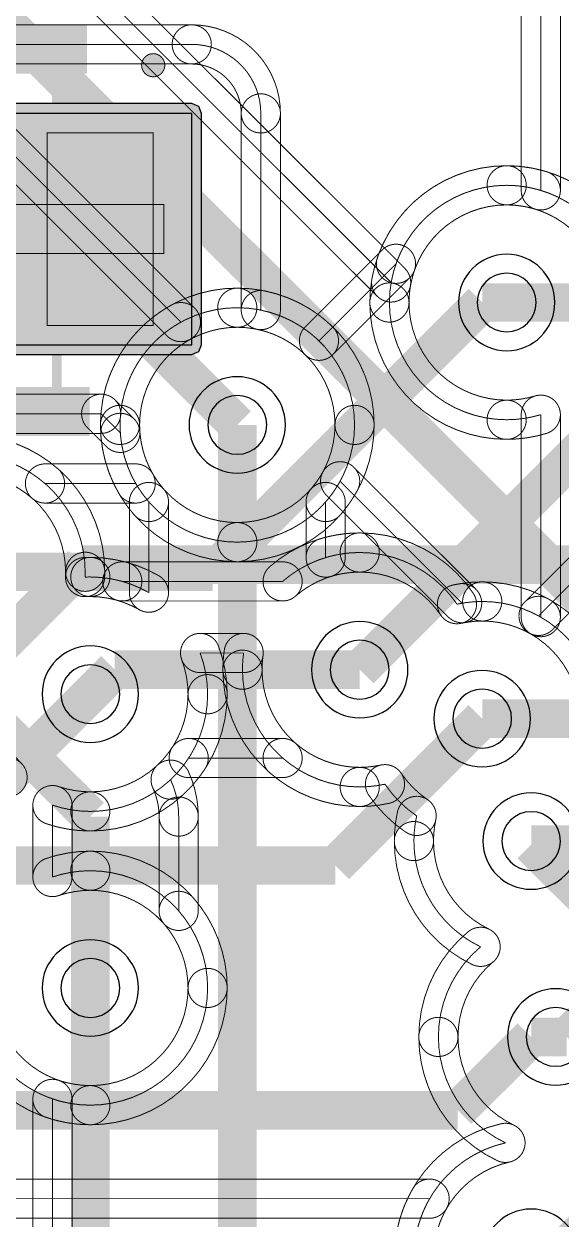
# Model space of a CAD drawing. Header units: millimetres. Extents: x -2.5 to 44.5, y -38.5 to 2.5.
# Drawn here: x 8.93 to 11.71, y -19.23 to -13.03 of the extents above; entities that cross this region are included whole.
import ezdxf

# ---------------------------------------------------------------- set-up
doc = ezdxf.new("R2010")
doc.units = ezdxf.units.MM
for name, color, linetype, true_color in [('Bottom Layer', 7, 'Continuous', 0x0000ff), ('Component Marking Layer', 7, 'Continuous', 0x66ffcc), ('Component Shape Layer', 7, 'Continuous', 0x00cccc), ('Document Layer', 7, 'Continuous', 0xffffff), ('Hole Layer', 7, 'Continuous', 0x816200), ('Inner1', 7, 'Continuous', 0xbc8e00), ('Inner2', 7, 'Continuous', 0x70dbfa), ('Multi-Layer', 7, 'Continuous', 0xc0c0c0), ('Pin Soldering Layer', 7, 'Continuous', 0xcc9999), ('Top Layer', 7, 'Continuous', 0xff0000), ('Top Paste Mask Layer', 7, 'Continuous', 0x808080), ('Top Silkscreen Layer', 7, 'Continuous', 0xffff00), ('Top Solder Mask Layer', 7, 'Continuous', 0x800080)]:
    doc.layers.add(name, color=color, linetype=linetype, true_color=true_color)

msp = doc.modelspace()

# ---------------------------------------------------------------- hatches: boundary and pattern name
at = {"layer": 'Component Marking Layer'}
msp.add_hatch(color=256, dxfattribs=at).paths.add_polyline_path([(9.537, -13.247, 1), (9.657, -13.247, 1)])
at = {"layer": 'Document Layer'}
msp.add_hatch(color=256, dxfattribs=at).paths.add_polyline_path([(9.652, -14.224), (8.763, -14.224), (8.763, -13.97), (9.652, -13.97)])
at = {"layer": 'Pin Soldering Layer'}
msp.add_hatch(color=256, dxfattribs=at).paths.add_polyline_path([(9.597, -13.597), (9.597, -14.597), (9.047, -14.597), (9.047, -13.597)])
at = {"layer": 'Top Layer'}
msp.add_hatch(color=256, dxfattribs=at).paths.add_polyline_path([(9.7969, -14.697), (9.7969, -13.497), (8.7969, -13.497), (8.7969, -14.697)])
at = {"layer": 'Top Paste Mask Layer'}
msp.add_hatch(color=256, dxfattribs=at).paths.add_polyline_path([(9.7969, -14.697), (9.7969, -13.497), (8.7969, -13.497), (8.7969, -14.697)])
at = {"layer": 'Top Solder Mask Layer'}
msp.add_hatch(color=256, dxfattribs=at).paths.add_polyline_path([(9.8477, -14.697), (9.8477, -13.497), (9.8328, -13.4611), (9.7969, -13.4462), (8.7969, -13.4462), (8.761, -13.4611), (8.7461, -13.497), (8.7461, -14.697), (8.761, -14.7329), (8.7969, -14.7478), (9.7969, -14.7478), (9.8328, -14.7329)])

# ---------------------------------------------------------------- linework, layer by layer
at = {"layer": 'Bottom Layer', "const_width": 0.2}
for points in [[(9.2279, -15.8381), (8.6164, -16.4496)], [(15.4179, -15.8381), (9.2279, -15.8381)], [(11.8727, -17.606), (11.5573, -17.2906)]]:
    msp.add_lwpolyline(points, dxfattribs=at)
at = {"layer": 'Bottom Layer', "const_width": 0.00508}
for points in [[(9.9355, -16.2605, -0.090044), (9.9808, -16.51, -1), (9.7776, -16.51, 0.090044), (9.7452, -16.332, -1)], [(9.8403, -16.3979, -1), (9.8403, -16.1947), (10.0661, -16.1947, -1), (10.0661, -16.3979)], [(9.9583, -16.383, -0.035812), (9.9655, -16.2818, -1), (10.1667, -16.3107, 0.035812), (10.1615, -16.383, -1)], [(10.668, -17.0928, -0.414214), (9.9583, -16.383, -1), (10.1615, -16.383, 0.414214), (10.668, -16.8896, -1)], [(9.9808, -16.51, -0.414214), (9.271, -17.2198, -1), (9.271, -17.0166, 0.414214), (9.7776, -16.51, -1)], [(10.8206, -17.0762, -0.054219), (10.668, -17.0928, -1), (10.668, -16.8896, 0.054219), (10.7769, -16.8777, -1)], [(10.9063, -17.2255, -0.096434), (10.7145, -17.0337, -1), (10.883, -16.9202, 0.096434), (11.0199, -17.0571, -1)], [(9.1761, -17.4585, -1), (8.9729, -17.4585), (8.9729, -17.0855, -1), (9.1761, -17.0855)], [(9.271, -17.2198, -0.082448), (9.0417, -17.1817, -1), (9.1073, -16.9894, 0.082448), (9.271, -17.0166, -1)], [(10.8473, -17.272, -0.054219), (10.8639, -17.1195, -1), (11.0623, -17.1631, 0.054219), (11.0505, -17.272, -1)], [(11.251, -17.9124, -0.288914), (10.8473, -17.272, -1), (11.0505, -17.272, 0.288914), (11.3386, -17.7291, -1)], [(9.0417, -17.3624, -0.082448), (9.271, -17.3243, -1), (9.271, -17.5275, 0.082448), (9.1073, -17.5547, -1)], [(9.271, -17.3243, -0.414214), (9.9808, -18.034, -1), (9.7776, -18.034, 0.414214), (9.271, -17.5275, -1)], [(10.9743, -18.288, -0.222652), (11.2298, -17.7427, -1), (11.3598, -17.8988, 0.222652), (11.1775, -18.288, -1)], [(9.9808, -18.034, -0.414214), (9.271, -18.7438, -1), (9.271, -18.5406, 0.414214), (9.7776, -18.034, -1)], [(11.3803, -18.9295, -0.289879), (10.9743, -18.288, -1), (11.1775, -18.288, 0.289879), (11.4673, -18.7458, -1)], [(9.1761, -24.7015, -1), (8.9729, -24.7015), (8.9729, -18.6096, -1), (9.1761, -18.6096)], [(9.271, -18.7438, -0.082448), (9.0417, -18.7057, -1), (9.1073, -18.5134, 0.082448), (9.271, -18.5406, -1)], [(10.8473, -19.431, -0.350896), (11.4015, -18.7385, -1), (11.446, -18.9368, 0.350896), (11.0505, -19.431, -1)]]:
    msp.add_lwpolyline(points, format="xyb", close=True, dxfattribs=at)
msp.add_lwpolyline([(9.0745, -24.7015), (9.0745, -18.6096, 0.082448), (9.271, -18.6422, 0.414214), (9.8792, -18.034, 0.414214), (9.271, -17.4259, 0.082448), (9.0745, -17.4585), (9.0745, -17.0855, 0.082448), (9.271, -17.1182, 0.414214), (9.8792, -16.51, 0.090044), (9.8403, -16.2963), (10.0661, -16.2963, 0.035812), (10.0599, -16.383, 0.414214), (10.668, -16.9912, 0.054219), (10.7988, -16.977, 0.096434), (10.9631, -17.1413, 0.054219), (10.9489, -17.272, 0.288914), (11.2948, -17.8207, 0.222652), (11.0759, -18.288, 0.289879), (11.4238, -18.8377, 0.350896), (10.9489, -19.431, 0.181366)], format="xyb", dxfattribs=at)
at = {"layer": 'Component Marking Layer', "const_width": 0.00508}
msp.add_lwpolyline([(9.537, -13.247, 1), (9.657, -13.247, 1)], format="xyb", close=True, dxfattribs=at)
at = {"layer": 'Component Shape Layer', "const_width": 0.0508}
msp.add_lwpolyline([(9.097, -13.247), (9.097, -14.947), (6.397, -14.947), (6.397, -13.247)], close=True, dxfattribs=at)
msp.add_lwpolyline([(9.097, -13.247), (9.097, -14.947), (6.397, -14.947), (6.397, -13.247)], close=True, dxfattribs=at)
at = {"layer": 'Document Layer', "const_width": 0.00508}
msp.add_lwpolyline([(9.652, -14.224), (8.763, -14.224), (8.763, -13.97), (9.652, -13.97)], close=True, dxfattribs=at)
msp.add_lwpolyline([(9.652, -14.224), (8.763, -14.224), (8.763, -13.97), (9.652, -13.97)], close=True, dxfattribs=at)
at = {"layer": 'Hole Layer'}
for points in [[(11.2775, -14.478, 1), (11.5825, -14.478), (11.5825, -14.478, 1), (11.2775, -14.478)], [(9.8805, -15.113, 1), (10.1855, -15.113), (10.1855, -15.113, 1), (9.8805, -15.113)], [(10.5155, -16.383, 1), (10.8205, -16.383), (10.8205, -16.383, 1), (10.5155, -16.383)], [(9.1185, -16.51, 1), (9.4235, -16.51), (9.4235, -16.51, 1), (9.1185, -16.51)], [(11.1505, -16.637, 1), (11.4555, -16.637), (11.4555, -16.637, 1), (11.1505, -16.637)], [(11.4045, -17.272, 1), (11.7095, -17.272), (11.7095, -17.272, 1), (11.4045, -17.272)], [(9.1185, -18.034, 1), (9.4235, -18.034), (9.4235, -18.034, 1), (9.1185, -18.034)], [(11.5315, -18.288, 1), (11.8365, -18.288), (11.8365, -18.288, 1), (11.5315, -18.288)]]:
    msp.add_lwpolyline(points, format="xyb", dxfattribs=at)
at = {"layer": 'Inner1', "const_width": 0.00508}
for points in [[(8.6629, -12.3497, -1), (8.8066, -12.206), (10.9027, -14.3021, -1), (10.759, -14.4458)], [(8.015, -12.9976, -1), (8.1587, -12.8539), (9.8126, -14.5079, -1), (9.6689, -14.6515)], [(10.7308, -14.3566, -0.364692), (11.43, -13.7683, -1), (11.43, -13.9715, 0.364692), (10.931, -14.3913, -1)], [(11.43, -13.7683, -0.181366), (11.8968, -13.9433, -1), (11.7631, -14.0964, 0.181366), (11.43, -13.9715, -1)], [(9.3233, -15.113, -0.273944), (9.692, -14.4906, -1), (9.7896, -14.6688, 0.273944), (9.5265, -15.113, -1)], [(10.033, -15.8228, -0.414214), (9.3233, -15.113, -1), (9.5265, -15.113, 0.414214), (10.033, -15.6196, -1)], [(8.636, -15.1653, -0.414214), (9.3458, -15.875, -1), (9.1426, -15.875, 0.414214), (8.636, -15.3685, -1)], [(10.6554, -15.4541, -0.273944), (10.033, -15.8228, -1), (10.033, -15.6196, 0.273944), (10.4772, -15.3564, -1)], [(10.4945, -15.4771, -1), (10.6382, -15.3334), (11.2708, -15.966, -1), (11.1271, -16.1097)], [(10.2013, -15.8484, -0.181366), (10.668, -15.6733, -1), (10.668, -15.8765, 0.181366), (10.3349, -16.0014, -1)], [(10.668, -15.6733, -0.249407), (11.2565, -15.9863, -1), (11.088, -16.0999, 0.249407), (10.668, -15.8765, -1)], [(9.3458, -15.875, -0.011301), (9.345, -15.9071, -1), (9.142, -15.8979, 0.011301), (9.1426, -15.875, -1)], [(9.2389, -15.801, -0.011301), (9.271, -15.8003, -1), (9.271, -16.0035, 0.011301), (9.2481, -16.004, -1)], [(9.271, -15.8003, -0.069085), (9.4644, -15.8271, -1), (9.409, -16.0226, 0.069085), (9.271, -16.0035, -1)], [(9.4367, -16.0265, -1), (9.4367, -15.8233), (10.2681, -15.8233, -1), (10.2681, -16.0265)], [(11.1505, -15.9439, -0.011171), (11.1816, -15.9378, -1), (11.2163, -16.138, 0.011171), (11.1941, -16.1423, -1)], [(9.8663, -16.8965, -0.060401), (9.7567, -17.0276, -1), (9.6177, -16.8794, 0.060401), (9.6959, -16.7859, -1)], [(9.7811, -16.9428, -1), (9.7811, -16.7396), (10.2681, -16.7396, -1), (10.2681, -16.9428)], [(10.668, -17.0928, -0.181366), (10.2013, -16.9177, -1), (10.3349, -16.7646, 0.181366), (10.668, -16.8896, -1)], [(9.7795, -16.911, -0.108268), (9.8308, -17.145, -1), (9.6276, -17.145, 0.108268), (9.5949, -16.996, -1)], [(10.8206, -17.0762, -0.054219), (10.668, -17.0928, -1), (10.668, -16.8896, 0.054219), (10.7769, -16.8777, -1)], [(10.9063, -17.2255, -0.096434), (10.7145, -17.0337, -1), (10.883, -16.9202, 0.096434), (11.0199, -17.0571, -1)], [(9.8308, -17.6341, -1), (9.6276, -17.6341), (9.6276, -17.145, -1), (9.8308, -17.145)], [(9.8308, -17.145, -1), (9.6276, -17.145), (9.6276, -17.145, -1), (9.8308, -17.145)], [(10.8473, -17.272, -0.054219), (10.8639, -17.1195, -1), (11.0623, -17.1631, 0.054219), (11.0505, -17.272, -1)], [(11.251, -17.9124, -0.288914), (10.8473, -17.272, -1), (11.0505, -17.272, 0.288914), (11.3386, -17.7291, -1)], [(9.8057, -17.5673, -0.181366), (9.9808, -18.034, -1), (9.7776, -18.034, 0.181366), (9.6526, -17.7009, -1)], [(10.9743, -18.288, -0.222652), (11.2298, -17.7427, -1), (11.3598, -17.8988, 0.222652), (11.1775, -18.288, -1)], [(9.271, -18.7438, -0.414214), (8.5613, -18.034, -1), (8.7645, -18.034, 0.414214), (9.271, -18.5406, -1)], [(9.9808, -18.034, -0.414214), (9.271, -18.7438, -1), (9.271, -18.5406, 0.414214), (9.7776, -18.034, -1)], [(11.3803, -18.9295, -0.289879), (10.9743, -18.288, -1), (11.1775, -18.288, 0.289879), (11.4673, -18.7458, -1)], [(10.8473, -19.431, -0.350896), (11.4015, -18.7385, -1), (11.446, -18.9368, 0.350896), (11.0505, -19.431, -1)]]:
    msp.add_lwpolyline(points, format="xyb", close=True, dxfattribs=at)
at = {"layer": 'Inner1', "const_width": 0.2}
for points in [[(8.128, -12.319), (13.027, -17.218)], [(11.43, -14.478), (12.065, -14.478)], [(9.271, -17.145), (8.382, -16.256)], [(9.271, -16.51), (9.398, -16.383)], [(9.398, -16.383), (10.668, -16.383)], [(9.271, -18.034), (9.271, -17.145)], [(13.716, -17.399), (11.684, -19.431)]]:
    msp.add_lwpolyline(points, dxfattribs=at)
at = {"layer": 'Inner1', "const_width": 0.00508}
for points in [[(11.83, -14.0199, 0.181366), (11.43, -13.8699, 0.364692), (10.8309, -14.374), (8.7348, -12.2779, 0.164191)], [(8.0869, -12.9258), (9.7408, -14.5797, 0.273944), (9.4249, -15.113, 0.414214), (10.033, -15.7212, 0.273944), (10.5663, -15.4053), (11.1989, -16.0379, 0.011171), (11.1723, -16.0431, 0.249407), (10.668, -15.7749, 0.181366), (10.2681, -15.9249), (9.4367, -15.9249, 0.069085), (9.271, -15.9019, 0.011301), (9.2435, -15.9025, 0.011301), (9.2442, -15.875, 0.414214), (8.636, -15.2669, 0.414214)], [(8.6629, -18.034, 0.414214), (9.271, -18.6422, 0.414214), (9.8792, -18.034, 0.181366), (9.7292, -17.6341), (9.7292, -17.145), (9.7292, -17.145, 0.108268), (9.6872, -16.9535, 0.060401), (9.7811, -16.8412), (10.2681, -16.8412, 0.181366), (10.668, -16.9912, 0.054219), (10.7988, -16.977, 0.096434), (10.9631, -17.1413, 0.054219), (10.9489, -17.272, 0.288914), (11.2948, -17.8207, 0.222652), (11.0759, -18.288, 0.289879), (11.4238, -18.8377, 0.350896), (10.9489, -19.431, 0.414214)]]:
    msp.add_lwpolyline(points, format="xyb", dxfattribs=at)
at = {"layer": 'Inner2', "const_width": 0.00508}
for points in [[(11.5053, -12.6731, -1), (11.7085, -12.6731), (11.7085, -13.8962, -1), (11.5053, -13.8962)], [(10.7203, -14.478, -0.414214), (11.43, -13.7683, -1), (11.43, -13.9715, 0.414214), (10.9235, -14.478, -1)], [(11.43, -13.7683, -0.073905), (11.6364, -13.799, -1), (11.5773, -13.9934, 0.073905), (11.43, -13.9715, -1)], [(11.43, -15.1878, -0.414214), (10.7203, -14.478, -1), (10.9235, -14.478, 0.414214), (11.43, -14.9846, -1)], [(9.3233, -15.113, -0.414214), (10.033, -14.4033, -1), (10.033, -14.6065, 0.414214), (9.5265, -15.113, -1)], [(10.033, -14.4033, -0.414214), (10.7428, -15.113, -1), (10.5396, -15.113, 0.414214), (10.033, -14.6065, -1)], [(11.6364, -15.1571, -0.073905), (11.43, -15.1878, -1), (11.43, -14.9846, 0.073905), (11.5773, -14.9627, -1)], [(11.5053, -15.0599, -1), (11.7085, -15.0599), (11.7085, -16.1102, -1), (11.5053, -16.1102)], [(9.4983, -15.5798, -0.181366), (9.3233, -15.113, -1), (9.5265, -15.113, 0.181366), (9.6514, -15.4461, -1)], [(10.7428, -15.113, -0.181366), (10.5677, -15.5798, -1), (10.4146, -15.4461, 0.181366), (10.5396, -15.113, -1)], [(8.636, -15.1653, -0.414214), (9.3458, -15.875, -1), (9.1426, -15.875, 0.414214), (8.636, -15.3685, -1)], [(9.4733, -15.513, -1), (9.6765, -15.513), (9.6765, -15.9832, -1), (9.4733, -15.9832)], [(10.5928, -15.8012, -1), (10.3896, -15.8012), (10.3896, -15.513, -1), (10.5928, -15.513)], [(10.4616, -15.704, -0.073905), (10.668, -15.6733, -1), (10.668, -15.8765, 0.073905), (10.5207, -15.8984, -1)], [(10.668, -15.6733, -0.249407), (11.2565, -15.9863, -1), (11.088, -16.0999, 0.249407), (10.668, -15.8765, -1)], [(9.3458, -15.875, -0.011301), (9.345, -15.9071, -1), (9.142, -15.8979, 0.011301), (9.1426, -15.875, -1)], [(9.2389, -15.801, -0.011301), (9.271, -15.8003, -1), (9.271, -16.0035, 0.011301), (9.2481, -16.004, -1)], [(9.271, -15.8003, -0.13155), (9.6256, -15.8952, -1), (9.5241, -16.0713, 0.13155), (9.271, -16.0035, -1)], [(11.1505, -15.9439, -0.054219), (11.303, -15.9273, -1), (11.303, -16.1305, 0.054219), (11.1941, -16.1423, -1)], [(11.303, -15.9273, -0.13155), (11.6576, -16.0222, -1), (11.5561, -16.1983, 0.13155), (11.303, -16.1305, -1)]]:
    msp.add_lwpolyline(points, format="xyb", close=True, dxfattribs=at)
msp.add_lwpolyline([(11.6069, -12.6731), (11.6069, -13.8962, 0.073905), (11.43, -13.8699, 0.414214), (10.8219, -14.478, 0.414214), (11.43, -15.0862, 0.073905), (11.6069, -15.0599), (11.6069, -16.1102, 0.13155), (11.303, -16.0289, 0.054219), (11.1723, -16.0431, 0.249407), (10.668, -15.7749, 0.073905), (10.4912, -15.8012), (10.4912, -15.513, 0.181366), (10.6412, -15.113, 0.414214), (10.033, -14.5049, 0.414214), (9.4249, -15.113, 0.181366), (9.5749, -15.513), (9.5749, -15.9832, 0.13155), (9.271, -15.9019, 0.011301), (9.2435, -15.9025, 0.011301), (9.2442, -15.875, 0.414214), (8.636, -15.2669, 0.414214)], format="xyb", dxfattribs=at)
at = {"layer": 'Inner2', "const_width": 0.2}
for points in [[(10.033, -24.511), (10.033, -15.113)], [(8.636, -17.145), (9.271, -16.51)], [(12.065, -16.637), (11.303, -16.637)], [(11.7417, -18.288), (12.465, -17.5647)], [(9.271, -22.146), (9.271, -18.034)], [(11.7417, -18.288), (11.684, -18.288)]]:
    msp.add_lwpolyline(points, dxfattribs=at)
at = {"layer": 'Multi-Layer'}
for points in [[(11.18, -14.478, 1), (11.68, -14.478, 1)], [(9.783, -15.113, 1), (10.283, -15.113, 1)], [(10.418, -16.383, 1), (10.918, -16.383, 1)], [(9.021, -16.51, 1), (9.521, -16.51, 1)], [(11.053, -16.637, 1), (11.553, -16.637, 1)], [(11.307, -17.272, 1), (11.807, -17.272, 1)], [(9.021, -18.034, 1), (9.521, -18.034, 1)], [(11.434, -18.288, 1), (11.934, -18.288, 1)], [(11.307, -19.431, 1), (11.807, -19.431, 1)]]:
    msp.add_lwpolyline(points, format="xyb", close=True, dxfattribs=at)
at = {"layer": 'Pin Soldering Layer', "const_width": 0.00508}
msp.add_lwpolyline([(9.597, -13.597), (9.597, -14.597), (9.047, -14.597), (9.047, -13.597)], close=True, dxfattribs=at)
msp.add_lwpolyline([(9.597, -13.597), (9.597, -14.597), (9.047, -14.597), (9.047, -13.597)], close=True, dxfattribs=at)
at = {"layer": 'Top Layer', "const_width": 0.00508}
for points in [[(8.7969, -13.2405, -1), (8.7969, -13.0373), (9.7969, -13.0373, -1), (9.7969, -13.2405)], [(9.7969, -13.0373, -0.414214), (10.2567, -13.497, -1), (10.0535, -13.497, 0.414214), (9.7969, -13.2405, -1)], [(10.2567, -14.5173, -1), (10.0535, -14.5173), (10.0535, -13.497, -1), (10.2567, -13.497)], [(10.0535, -13.497, -1), (10.2567, -13.497), (10.2567, -13.497, -1), (10.0535, -13.497)], [(10.7601, -14.2435, -0.318698), (11.43, -13.7683, -1), (11.43, -13.9715, 0.318698), (10.9519, -14.3107, -1)], [(11.43, -13.7683, -0.364692), (12.1293, -14.3566, -1), (11.9291, -14.3913, 0.364692), (11.43, -13.9715, -1)], [(10.5284, -14.7484, -1), (10.3847, -14.6048), (10.7842, -14.2053, -1), (10.9279, -14.349)], [(10.1755, -14.4177, -0.143047), (10.5273, -14.6037, -1), (10.3858, -14.7495, 0.143047), (10.1347, -14.6168, -1)], [(11.6671, -16.1756, -1), (11.5234, -16.0319), (12.9445, -14.6108, -1), (13.0882, -14.7545)], [(8.7969, -15.1568, -1), (8.7969, -14.9536), (9.3272, -14.9536, -1), (9.3272, -15.1568)], [(9.2554, -15.127, -1), (9.3991, -14.9833), (9.4981, -15.0824, -1), (9.3544, -15.226)], [(9.4182, -15.4677, -0.11436), (9.3249, -15.1611, -1), (9.5276, -15.1473, 0.11436), (9.5942, -15.3661, -1)], [(8.636, -15.1653, -0.181366), (9.1028, -15.3404, -1), (8.9691, -15.4934, 0.181366), (8.636, -15.3685, -1)], [(9.0359, -15.5185, -1), (9.0359, -15.3153), (9.5062, -15.3153, -1), (9.5062, -15.5185)], [(11.6441, -16.0146, -0.273944), (12.0128, -16.637, -1), (11.8096, -16.637, 0.273944), (11.5464, -16.1928, -1)], [(8.7701, -17.0129, -0.19942), (8.5613, -16.51, -1), (8.7645, -16.51, 0.19942), (8.9135, -16.8689, -1)], [(6.7191, -17.0425, -1), (6.7191, -16.8393), (8.8418, -16.8393, -1), (8.8418, -17.0425)], [(6.9062, -19.2288, -1), (6.9062, -19.0256), (11.0302, -19.0256, -1), (11.0302, -19.2288)], [(10.8473, -19.431, -0.13155), (10.9422, -19.0764, -1), (11.1182, -19.1779, 0.13155), (11.0505, -19.431, -1)]]:
    msp.add_lwpolyline(points, format="xyb", close=True, dxfattribs=at)
for points in [[(12.0292, -14.374, 0.364692), (11.43, -13.8699, 0.318698), (10.856, -14.2771), (10.4565, -14.6766, 0.143047), (10.1551, -14.5173), (10.1551, -13.497), (10.1551, -13.497, 0.414214), (9.7969, -13.1389), (8.7969, -13.1389, 0.414214)], [(11.9112, -16.637, 0.273944), (11.5953, -16.1037), (13.0163, -14.6826, 0.316931)], [(8.7969, -15.0552), (9.3272, -15.0552), (9.4263, -15.1542, 0.11436), (9.5062, -15.4169), (9.0359, -15.4169, 0.181366), (8.636, -15.2669, 0.414214)], [(6.9062, -19.1272), (11.0302, -19.1272, 0.13155), (10.9489, -19.431, 0.414214), (11.557, -20.0392, 0.414214), (12.1652, -19.431, 0.289879), (11.8173, -18.8814, 0.350896), (12.2922, -18.288, 0.279572), (11.965, -17.7487), (12.2233, -17.7487), (12.2233, -17.7487, 0.198912), (12.5473, -17.6145), (12.5473, -17.6145), (12.9985, -17.1633, 0.319054), (13.5318, -17.6235, 0.307363), (14.097, -18.0072, 0.414214), (14.7052, -17.399, 0.122696), (14.6341, -17.1137), (15.3865, -17.1137), (15.8873, -17.6145), (15.8873, -17.6145, 0.198912), (16.2113, -17.7487), (17.6436, -17.7487)]]:
    msp.add_lwpolyline(points, format="xyb", dxfattribs=at)
at = {"layer": 'Top Layer'}
msp.add_lwpolyline([(9.7969, -14.697), (9.7969, -13.497), (8.7969, -13.497), (8.7969, -14.697)], close=True, dxfattribs=at)
at = {"layer": 'Top Layer', "const_width": 0.2}
for points in [[(9.2969, -14.3769), (9.2969, -14.097)], [(10.668, -16.383), (12.954, -14.097)], [(10.033, -15.113), (9.2969, -14.3769)], [(9.906, -15.875), (11.303, -14.478)], [(11.303, -14.478), (11.43, -14.478)], [(8.636, -15.875), (9.906, -15.875)], [(10.541, -17.399), (11.303, -16.637)], [(11.5573, -17.2906), (12.2233, -17.2906)], [(6.3376, -17.399), (10.541, -17.399)], [(11.176, -18.669), (11.557, -18.288)], [(11.557, -18.288), (11.684, -18.288)], [(6.3376, -18.669), (11.176, -18.669)]]:
    msp.add_lwpolyline(points, dxfattribs=at)
at = {"layer": 'Top Paste Mask Layer'}
msp.add_lwpolyline([(9.7969, -14.697), (9.7969, -13.497), (8.7969, -13.497), (8.7969, -14.697)], close=True, dxfattribs=at)
at = {"layer": 'Top Silkscreen Layer', "const_width": 0.254}
for points in [[(9.2537, -13.1639), (6.2537, -13.1639)], [(9.2537, -13.1639), (6.2537, -13.1639)], [(9.2671, -15.0436), (6.2671, -15.0436)], [(9.2671, -15.0436), (6.2671, -15.0436)]]:
    msp.add_lwpolyline(points, dxfattribs=at)
at = {"layer": 'Top Solder Mask Layer'}
msp.add_lwpolyline([(9.8477, -14.697), (9.8477, -13.497), (9.8328, -13.4611), (9.7969, -13.4462), (8.7969, -13.4462), (8.761, -13.4611), (8.7461, -13.497), (8.7461, -14.697), (8.761, -14.7329), (8.7969, -14.7478), (9.7969, -14.7478), (9.8328, -14.7329)], close=True, dxfattribs=at)

doc.saveas('drawing.dxf')
